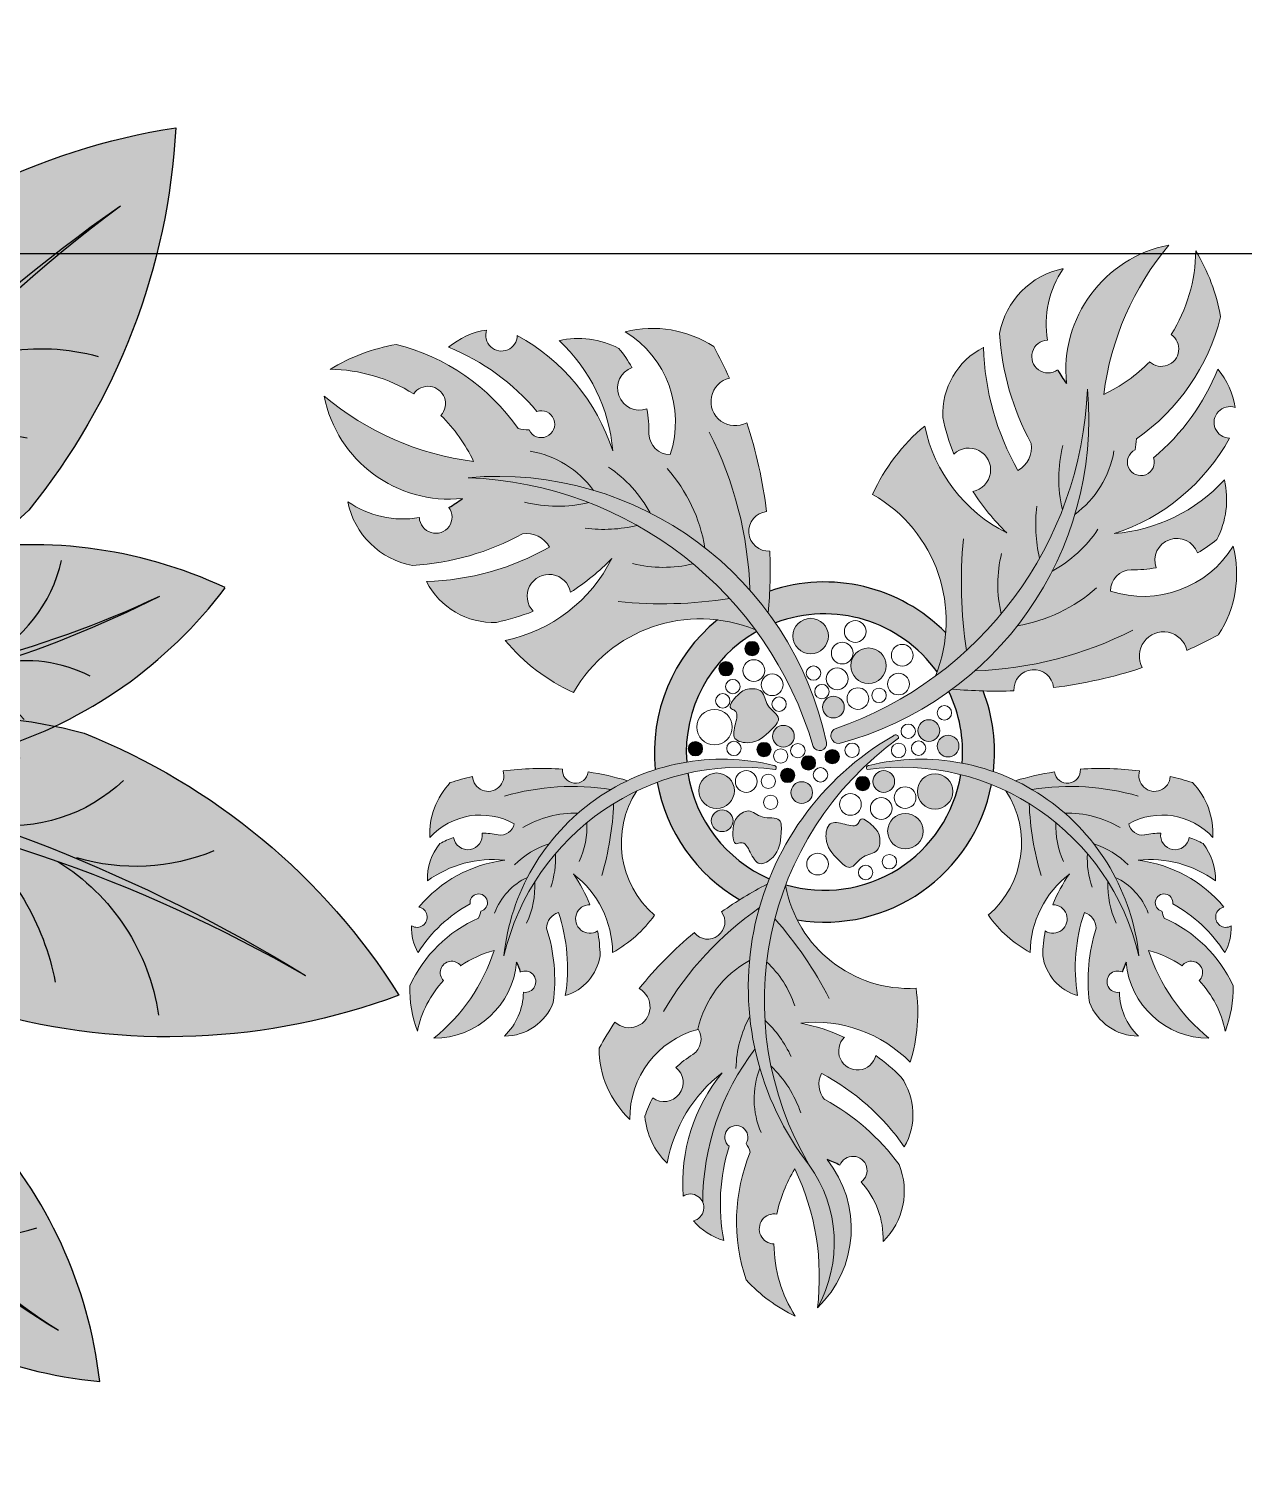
# Model space of a CAD drawing. Header units: inches. Extents: x 9636 to 21597, y -10243 to 557.
# Drawn here: x 12903.47 to 12926.71, y -8538.76 to -8511.04 of the extents above; entities that cross this region are included whole.
import ezdxf

# ---------------------------------------------------------------- set-up
doc = ezdxf.new("R2010")
doc.units = ezdxf.units.IN
doc.header["$MEASUREMENT"] = 0
doc.layers.add('estofado', color=7, linetype='Continuous', lineweight=25)
doc.layers.add('MESA', color=7, linetype='Continuous')

# ---------------------------------------------------------------- blocks, each defined once
blk = doc.blocks.new('folha Ant')
at = {"layer": 'MESA', "ltscale": 0.8}
h = blk.add_hatch(color=85, dxfattribs=at)
h.dxf.hatch_style = 1
h.set_gradient(color1=(103, 159, 96), color2=(179, 207, 175), one_color=1, tint=0.75, name='INVCURVED')
h.paths.add_polyline_path([(0.22656, 0.06755, 0.199512), (0.09893, 0.00673, 0.09675), (0.35333, 0.00749, -0.086654), (0.10231, -0.00529, 0.192489), (0.22656, -0.06245, 0.158608), (0.39528, 0.00255, 0.158608)])
h = blk.add_hatch(color=85, dxfattribs=at)
h.dxf.hatch_style = 1
h.set_gradient(color1=(103, 159, 96), color2=(52, 80, 48), one_color=1, tint=0.25)
h.paths.add_polyline_path([(0.35333, 0.00749, -0.09675), (0.09893, 0.00673, 0.007527), (0.09528, 0.00255, 0.014292), (0.10231, -0.00529, 0.086654)])
h = blk.add_hatch(color=35, dxfattribs=at)
h.dxf.hatch_style = 1
h.set_gradient(color1=(179, 116, 77), color2=(114, 74, 49), one_color=1, tint=0.32, name='CURVED')
h.paths.add_polyline_path([(0.05, -0.00033), (0.04851, 0.0057, 0.033108), (0, 0, 0.809082), (0.00198, -0.00601, -0.032777)])
h.paths.add_polyline_path([(0.09734, 0.00494, 0.033108), (0.04851, 0.0057), (0.05, -0.00033, -0.032777), (0.09835, -0.00098), (0.09528, 0.00255)])
blk.add_lwpolyline([(0.09835, -0.00098), (0.09528, 0.00255), (0.09734, 0.00494, 0.066288), (0, 0, 0.809082), (0.00198, -0.00601, -0.065625)], format="xyb", close=True, dxfattribs=at)
for centre, radius, start, end in [((0.23592, -0.11643), 0.18422, 92.91214, 139.76953), ((0.21104, -0.22419), 0.29216, 50.90546, 86.95539), ((0.15148, 0.10133), 0.1129, 290.56342, 330.45391), ((0.21225, 0.08794), 0.09551, 283.00127, 333.19107), ((0.11435, 0.11916), 0.11872, 277.64114, 318.48201), ((0.22418, 0.65835), 0.66355, 259.11898, 281.22354), ((0.19122, 0.71988), 0.7306, 263.00966, 282.81986), ((0.23592, 0.12153), 0.18422, 220.23047, 267.08786), ((0.21104, 0.2293), 0.29216, 273.04461, 309.09454), ((0.11266, -0.12395), 0.12142, 41.75279, 70.10606), ((0.18533, -0.08212), 0.07272, 27.73756, 79.23475), ((0.23809, -0.09953), 0.0902, 48.80268, 88.01103)]:
    blk.add_arc(centre, radius, start, end, dxfattribs=at)
blk = doc.blocks.new('Anturio Completa')
at = {"layer": 'MESA', "xscale": -1}
for p, rotation in [((0.03816, -0.39344), 275.9103487005754), ((0.00469, -0.3743), 209.3422747969654)]:
    blk.add_blockref('folha Ant', p, dxfattribs=dict(at, rotation=rotation))
at = {"layer": 'MESA'}
for p, xscale, yscale, zscale, rotation in [((0.03957, -0.36039), 0.6875195991112988, 0.6875195991112988, 0.6875195991112988, 62.02852832027476), ((0.11781, -0.41444), 0.6875195991112374, 0.6875195991112374, 0.6875195991112374, 3.732606609119444)]:
    blk.add_blockref('folha Ant', p, dxfattribs=dict(at, xscale=xscale, yscale=yscale, zscale=zscale, rotation=rotation))
blk = doc.blocks.new('Novo Cashepo')
at = {"layer": 'estofado', "ltscale": 0.1}
h = blk.add_hatch(color=75, dxfattribs=at)
h.set_gradient(color1=(108, 164, 86), color2=(79, 120, 63), one_color=1, tint=0.36, name='CYLINDER')
h.paths.add_polyline_path([(0.2827, 0.4266, -0.314907), (0.2643, 0.3891, -0.122145), (0.2167, 0.5593, 0.291545), (0.1604, 0.4626, 0.043027), (0.1756, 0.4118, -1.339402), (0.202, 0.3602, 0.060072), (0.2488, 0.3031, -0.231117), (0.1355, 0.4506, 0.11449), (0.0635, 0.3561, -0.376746), (0.1502, 0.1049, 0.228124), (0.3602, 0.5016, -0.2613), (0.1736, 0.0872, 0.033062), (0.2588, 0.0848, -0.981895), (0.3134, 0.0893, 0.048855), (0.4361, 0.1168, -1.138233), (0.4978, 0.1407, 0.018864), (0.5414, 0.1623, 0.208979), (0.5618, 0.2847, -0.346636), (0.3922, 0.2224, -0.42625), (0.4225, 0.2519, 0.04537), (0.4552, 0.2547, -0.994855), (0.5125, 0.2753, 0.044381), (0.539, 0.2936, 0.18118), (0.5496, 0.3761, -0.18833), (0.3972, 0.3019, 0.191426), (0.5567, 0.4338, -1.174476), (0.5643, 0.4761, 0.140528), (0.5404, 0.529, -0.125367), (0.4517, 0.4068, -2.245001), (0.4262, 0.4175, -0.031976), (0.4282, 0.4328, 0.181425), (0.5443, 0.6013, 0.094503), (0.51, 0.6925, -0.138196), (0.476, 0.5769, -1.074478), (0.4463, 0.5393, -0.088291), (0.3828, 0.4942, -0.144087), (0.473, 0.7006, 0.388768), (0.3315, 0.5094, -0.041945), (0.3192, 0.5282, -1.340573), (0.3051, 0.5692, -0.196063), (0.327, 0.668, 0.307628), (0.2389, 0.5784, 0.111291)])
h = blk.add_hatch(color=75, dxfattribs=at)
h.set_gradient(color1=(108, 164, 86), color2=(102, 154, 81), one_color=1, tint=0.46, name='CYLINDER')
h.paths.add_polyline_path([(-0.0809, 0.1926, 0.033062), (-0.0785, 0.2778, -0.981895), (-0.0829, 0.3324, 0.048855), (-0.1105, 0.4551, -1.138233), (-0.1344, 0.5168, 0.018864), (-0.1559, 0.5604, 0.208979), (-0.2783, 0.5808, -0.346636), (-0.2161, 0.4112, -0.42625), (-0.2455, 0.4415, 0.04537), (-0.2484, 0.4742, -0.994855), (-0.269, 0.5315, 0.044381), (-0.2872, 0.5579, 0.18118), (-0.3697, 0.5686, -0.18833), (-0.2956, 0.4161, 0.191426), (-0.4275, 0.5757, -1.174476), (-0.4698, 0.5832, 0.140528), (-0.5227, 0.5593, -0.125367), (-0.4005, 0.4706, -2.245001), (-0.4112, 0.4452, -0.031976), (-0.4264, 0.4471, 0.181425), (-0.595, 0.5633, 0.094503), (-0.6862, 0.529, -0.138196), (-0.5706, 0.495, -1.074478), (-0.5329, 0.4652, -0.088291), (-0.4878, 0.4018, -0.144087), (-0.6943, 0.4919, 0.388768), (-0.503, 0.3504, -0.041945), (-0.5218, 0.3381, -1.340573), (-0.5628, 0.324, -0.196063), (-0.6617, 0.346, 0.307628), (-0.5721, 0.2579, 0.111291), (-0.4203, 0.3017, -0.314907), (-0.3828, 0.2833, -0.122145), (-0.553, 0.2356, 0.291545), (-0.4562, 0.1793, 0.043027), (-0.4055, 0.1946, -1.339402), (-0.3539, 0.2209, 0.060072), (-0.2968, 0.2677, -0.231117), (-0.4442, 0.1544, 0.11449), (-0.3498, 0.0824, -0.376746), (-0.0985, 0.1691, 0.228124), (-0.4952, 0.3792, -0.2613)])
h = blk.add_hatch(color=35, dxfattribs=at)
h.set_gradient(color1=(166, 115, 84), color2=(109, 75, 55), one_color=1, tint=0.32, name='INVCYLINDER')
h.paths.add_polyline_path([(0.3602, 0.5016, -0.309503), (0.0116, 0.0322, 0.812635), (0.0173, 0.012, 0.364481)])
h = blk.add_hatch(color=35, dxfattribs=at)
h.set_gradient(color1=(166, 115, 84), color2=(109, 75, 55), one_color=1, tint=0.32, name='INVCYLINDER')
h.paths.add_polyline_path([(-0.0186, 0.0079, 0.872708), (-0.0001, 0.0132, 0.378997), (-0.4952, 0.3792, -0.322151)])
h = blk.add_hatch(color=9, dxfattribs=at)
h.set_gradient(color1=(185, 193, 193), color2=(81, 92, 92), one_color=1, tint=0.34, name='CURVED')
h.paths.add_polyline_path([(0.1525, 0.1108, 0.06904), (0.1645, 0.1649, 0.288006), (-0.0787, 0.2226, -0.011646), (-0.0809, 0.1926, -0.009266), (-0.0709, 0.1786, -0.341204)])
h = blk.add_hatch(color=9, dxfattribs=at)
h.set_gradient(color1=(185, 193, 193), color2=(81, 92, 92), one_color=1, tint=0.34, name='CURVED')
h.paths.add_polyline_path([(-0.0966, 0.1665, 0.00155), (-0.0985, 0.1691, 0.067559), (-0.151, 0.1827, 0.253608), (-0.2368, -0.0242, -0.036817), (-0.1935, -0.0138, -0.290631)])
h = blk.add_hatch(color=33, dxfattribs=at)
h.set_gradient(color1=(179, 165, 128), color2=(150, 134, 90), one_color=1, tint=0.47)
h.paths.add_polyline_path([(-0.0466, 0.1604, -1), (0.0024, 0.1604, -1)])
h = blk.add_hatch(color=33, dxfattribs=at)
h.set_gradient(color1=(179, 165, 128), color2=(150, 134, 90), one_color=1, tint=0.47)
h.paths.add_polyline_path([(-0.113, 0.1431, 1), (-0.0932, 0.1431, 1)])
h = blk.add_hatch(color=33, dxfattribs=at)
h.set_gradient(color1=(179, 165, 128), color2=(150, 134, 90), one_color=1, tint=0.47)
h.paths.add_polyline_path([(0.0333, 0.1194, 1), (0.0824, 0.1194, 1)])
h = blk.add_hatch(color=33, dxfattribs=at)
h.set_gradient(color1=(179, 165, 128), color2=(150, 134, 90), one_color=1, tint=0.47)
h.paths.add_polyline_path([(-0.149, 0.1152, 1), (-0.1291, 0.1152, 1)])
h = blk.add_hatch(color=33, dxfattribs=at)
h.set_gradient(color1=(179, 165, 128), color2=(150, 134, 90), one_color=1, tint=0.47)
edge = h.paths.add_edge_path()
edge.add_spline(control_points=[(-0.126, 0.0391), (-0.128, 0.0314), (-0.132, 0.0156), (-0.099, 0.0101), (-0.0817, 0.025), (-0.0594, 0.0483), (-0.0851, 0.062), (-0.0856, 0.0869), (-0.1113, 0.0892), (-0.1235, 0.079), (-0.1379, 0.0613), (-0.1214, 0.0568), (-0.124, 0.0467), (-0.126, 0.0391)], knot_values=[0, 0, 0, 0, 0.020201, 0.040881, 0.075874, 0.093984, 0.117931, 0.138882, 0.158108, 0.177537, 0.194687, 0.200618, 0.219249, 0.219249, 0.219249, 0.219249], degree=3, periodic=0)
h = blk.add_hatch(color=9, dxfattribs=at)
h.set_gradient(color1=(185, 193, 193), color2=(81, 92, 92), one_color=1, tint=0.34, name='CURVED')
h.paths.add_polyline_path([(0.1736, 0.0872, -0.003321), (0.1687, 0.0836, -0.134103), (0.1873, -0.0153, -0.036923), (0.2304, -0.0269, 0.121396), (0.2162, 0.0846, -0.016535)])
h = blk.add_hatch(color=33, dxfattribs=at)
h.set_gradient(color1=(179, 165, 128), color2=(150, 134, 90), one_color=1, tint=0.47)
h.paths.add_polyline_path([(0.0244, 0.0622, 1), (-0.0057, 0.0622, 1)])
h = blk.add_hatch(color=33, dxfattribs=at)
h.set_gradient(color1=(179, 165, 128), color2=(150, 134, 90), one_color=1, tint=0.47)
h.paths.add_polyline_path([(0.1562, 0.0298, 1), (0.1262, 0.0298, 1)])
h = blk.add_hatch(color=35, dxfattribs=at)
h.set_gradient(color1=(166, 115, 84), color2=(109, 75, 55), one_color=1, tint=0.32, name='INVCYLINDER')
h.paths.add_polyline_path([(0.0994, 0.0192, 0.726279), (0.0923, 0.0227, 0.000011), (0.0923, 0.0227, 0.454782), (-0.024, -0.5707, -0.387777)])
h = blk.add_hatch(color=33, dxfattribs=at)
h.set_gradient(color1=(179, 165, 128), color2=(150, 134, 90), one_color=1, tint=0.47)
h.paths.add_polyline_path([(-0.0448, 0.022, 1), (-0.0748, 0.022, 1)])
h = blk.add_hatch(color=33, dxfattribs=at)
h.set_gradient(color1=(179, 165, 128), color2=(150, 134, 90), one_color=1, tint=0.47)
h.paths.add_polyline_path([(0.1828, 0.0084, 1), (0.1527, 0.0084, 1)])
h = blk.add_hatch(color=33, dxfattribs=at)
h.set_gradient(color1=(179, 165, 128), color2=(150, 134, 90), one_color=1, tint=0.47)
h.paths.add_polyline_path([(-0.1713, 0.0047, 1), (-0.1912, 0.0047, 1)])
h = blk.add_hatch(color=33, dxfattribs=at)
h.set_gradient(color1=(179, 165, 128), color2=(150, 134, 90), one_color=1, tint=0.47)
h.paths.add_polyline_path([(-0.0766, 0.0036, 1), (-0.0965, 0.0036, 1)])
h = blk.add_hatch(color=33, dxfattribs=at)
h.set_gradient(color1=(179, 165, 128), color2=(150, 134, 90), one_color=1, tint=0.47)
h.paths.add_polyline_path([(0.0176, -0.0063, 1), (-0.0023, -0.0063, 1)])
h = blk.add_hatch(color=35, dxfattribs=at)
h.set_gradient(color1=(166, 115, 84), color2=(109, 75, 55), one_color=1, tint=0.32, name='INVCYLINDER')
h.paths.add_polyline_path([(-0.0708, -0.0241, 0.529291), (-0.0712, -0.0189, 0.456534), (-0.4459, -0.2817, -0.387777)])
h = blk.add_hatch(color=33, dxfattribs=at)
h.set_gradient(color1=(179, 165, 128), color2=(150, 134, 90), one_color=1, tint=0.47)
h.paths.add_polyline_path([(-0.0152, -0.0149, 1), (-0.0351, -0.0149, 1)])
h = blk.add_hatch(color=35, dxfattribs=at)
h.set_gradient(color1=(166, 115, 84), color2=(109, 75, 55), one_color=1, tint=0.32, name='INVCYLINDER')
h.paths.add_polyline_path([(0.4314, -0.2817, 0.456534), (0.0566, -0.0189, 0.529291), (0.0563, -0.0241, -0.387777)])
h = blk.add_hatch(color=75, dxfattribs=at)
h.set_gradient(color1=(108, 164, 86), color2=(62, 94, 49), one_color=1, tint=0.28, name='CURVED')
h.paths.add_polyline_path([(-0.5633, -0.214, -1.174476), (-0.5734, -0.2402, 0.140528), (-0.5646, -0.277, -0.125367), (-0.4927, -0.2097, -2.245001), (-0.4777, -0.2197, -0.031976), (-0.4809, -0.2292, 0.181425), (-0.5761, -0.3228, 0.094503), (-0.5654, -0.3855, -0.138196), (-0.5293, -0.3156, -1.074478), (-0.5056, -0.2952, -0.088291), (-0.4594, -0.2742, -0.144087), (-0.5427, -0.3952, 0.388768), (-0.4284, -0.2902, -0.041945), (-0.4229, -0.3038, -1.340573), (-0.4189, -0.3318, -0.196063), (-0.4452, -0.3924, 0.307628), (-0.3777, -0.3459, 0.111291), (-0.387, -0.2433, -0.314907), (-0.3706, -0.2216, -0.122145), (-0.3611, -0.3364, 0.291545), (-0.3131, -0.2814, 0.043027), (-0.3166, -0.247, -1.339402), (-0.3271, -0.2108, 0.060072), (-0.35, -0.1684, -0.231117), (-0.2957, -0.2768, 0.11449), (-0.2379, -0.2252, -0.376746), (-0.2623, -0.0537, 0.228124), (-0.4459, -0.2817, -0.2613), (-0.2752, -0.0394, 0.033062), (-0.3295, -0.0274, -0.981895), (-0.365, -0.0235, 0.048855), (-0.4469, -0.026, -1.138233), (-0.4894, -0.0336, 0.018864), (-0.52, -0.042, 0.208979), (-0.5481, -0.1179, -0.346636), (-0.4319, -0.099, -0.42625), (-0.4549, -0.1141, 0.04537), (-0.4762, -0.1119, -0.994855), (-0.5154, -0.118, 0.044381), (-0.5346, -0.1264, 0.18118), (-0.5516, -0.1779, -0.18833), (-0.4449, -0.1493, 0.191426)])
h = blk.add_hatch(color=9, dxfattribs=at)
h.set_gradient(color1=(185, 193, 193), color2=(81, 92, 92), one_color=1, tint=0.34, name='CURVED')
h.paths.add_polyline_path([(-0.1917, -0.0292, 0.03292), (-0.2343, -0.0418, 0.221446), (-0.1198, -0.2039, -0.019377), (-0.0822, -0.1825, -0.005069), (-0.0793, -0.175, -0.256969)])
h = blk.add_hatch(color=33, dxfattribs=at)
h.set_gradient(color1=(179, 165, 128), color2=(150, 134, 90), one_color=1, tint=0.47)
h.paths.add_polyline_path([(-0.1275, -0.0533, 1), (-0.1765, -0.0533, 1)])
h = blk.add_hatch(color=33, dxfattribs=at)
h.set_gradient(color1=(179, 165, 128), color2=(150, 134, 90), one_color=1, tint=0.47)
h.paths.add_polyline_path([(-0.0439, -0.0322, 1), (-0.0638, -0.0322, 1)])
h = blk.add_hatch(color=9, dxfattribs=at)
h.set_gradient(color1=(185, 193, 193), color2=(81, 92, 92), one_color=1, tint=0.34, name='CURVED')
h.paths.add_polyline_path([(0.1853, -0.0311, -0.449638), (-0.0565, -0.1832, 0.000699), (-0.0569, -0.1844, 0.072477), (-0.0408, -0.2319, 0.40511), (0.2276, -0.0448, 0.032975)])
h = blk.add_hatch(color=33, dxfattribs=at)
h.set_gradient(color1=(179, 165, 128), color2=(150, 134, 90), one_color=1, tint=0.47)
h.paths.add_polyline_path([(0.0597, -0.0435, 1), (0.0398, -0.0435, 1)])
h = blk.add_hatch(color=33, dxfattribs=at)
h.set_gradient(color1=(179, 165, 128), color2=(150, 134, 90), one_color=1, tint=0.47)
h.paths.add_polyline_path([(0.0939, -0.0406, 1), (0.0639, -0.0406, 1)])
h = blk.add_hatch(color=33, dxfattribs=at)
h.set_gradient(color1=(179, 165, 128), color2=(150, 134, 90), one_color=1, tint=0.47)
h.paths.add_polyline_path([(0.1743, -0.0543, 1), (0.1253, -0.0543, 1)])
h = blk.add_hatch(color=75, dxfattribs=at)
h.set_gradient(color1=(108, 164, 86), color2=(154, 193, 138), one_color=1, tint=0.65, name='HEMISPHERICAL')
h.paths.add_polyline_path([(0.4174, -0.099, -0.346636), (0.5336, -0.1179, 0.208979), (0.5055, -0.042, 0.018864), (0.4749, -0.0336, -1.138233), (0.4324, -0.026, 0.048855), (0.3504, -0.0235, -0.981895), (0.3149, -0.0274, 0.033062), (0.2607, -0.0394, -0.2613), (0.4314, -0.2817, 0.228124), (0.2478, -0.0537, -0.376746), (0.2234, -0.2252, 0.11449), (0.2812, -0.2768, -0.231117), (0.3355, -0.1684, 0.060072), (0.3126, -0.2108, -1.339402), (0.3021, -0.247, 0.043027), (0.2986, -0.2814, 0.291545), (0.3466, -0.3364, -0.122145), (0.3561, -0.2216, -0.314907), (0.3725, -0.2433, 0.111291), (0.3632, -0.3459, 0.307628), (0.4307, -0.3924, -0.196063), (0.4044, -0.3318, -1.340573), (0.4084, -0.3038, -0.041945), (0.4139, -0.2902, 0.388768), (0.5282, -0.3952, -0.144087), (0.4449, -0.2742, -0.088291), (0.4911, -0.2952, -1.074478), (0.5148, -0.3156, -0.138196), (0.5509, -0.3855, 0.094503), (0.5616, -0.3228, 0.181425), (0.4664, -0.2292, -0.031976), (0.4632, -0.2197, -2.245001), (0.4782, -0.2097, -0.125367), (0.5501, -0.277, 0.140528), (0.5589, -0.2402, -1.174476), (0.5488, -0.214, 0.191426), (0.4304, -0.1493, -0.18833), (0.5371, -0.1779, 0.18118), (0.5201, -0.1264, 0.044381), (0.5009, -0.118, -0.994855), (0.4617, -0.1119, 0.04537), (0.4404, -0.1141, -0.42625)])
h = blk.add_hatch(color=33, dxfattribs=at)
h.set_gradient(color1=(179, 165, 128), color2=(150, 134, 90), one_color=1, tint=0.47)
h.paths.add_polyline_path([(-0.0194, -0.0559, 1), (-0.0495, -0.0559, 1)])
h = blk.add_hatch(color=33, dxfattribs=at)
h.set_gradient(color1=(179, 165, 128), color2=(150, 134, 90), one_color=1, tint=0.47)
h.paths.add_polyline_path([(-0.1294, -0.0948, 1), (-0.1594, -0.0948, 1)])
h = blk.add_hatch(color=33, dxfattribs=at)
h.set_gradient(color1=(179, 165, 128), color2=(150, 134, 90), one_color=1, tint=0.47)
edge = h.paths.add_edge_path()
edge.add_spline(control_points=[(-0.1055, -0.1384), (-0.1019, -0.1456), (-0.0945, -0.16), (-0.0661, -0.1423), (-0.063, -0.1197), (-0.0617, -0.0875), (-0.09, -0.0942), (-0.1068, -0.0758), (-0.1276, -0.0911), (-0.13, -0.1069), (-0.1291, -0.1297), (-0.1137, -0.1221), (-0.1091, -0.1314), (-0.1055, -0.1384)], knot_values=[0, 0, 0, 0, 0.020201, 0.040881, 0.075874, 0.093984, 0.117931, 0.138882, 0.158108, 0.177537, 0.194687, 0.200618, 0.219249, 0.219249, 0.219249, 0.219249], degree=3, periodic=0)
h = blk.add_hatch(color=33, dxfattribs=at)
h.set_gradient(color1=(179, 165, 128), color2=(150, 134, 90), one_color=1, tint=0.47)
edge = h.paths.add_edge_path()
edge.add_spline(control_points=[(0.0251, -0.0997), (0.0173, -0.0977), (0.0016, -0.0937), (-0.004, -0.1268), (0.011, -0.1441), (0.0343, -0.1664), (0.0479, -0.1407), (0.0728, -0.1402), (0.0751, -0.1145), (0.0649, -0.1023), (0.0473, -0.0879), (0.0427, -0.1044), (0.0327, -0.1017), (0.0251, -0.0997)], knot_values=[0, 0, 0, 0, 0.020201, 0.040881, 0.075874, 0.093984, 0.117931, 0.138882, 0.158108, 0.177537, 0.194687, 0.200618, 0.219249, 0.219249, 0.219249, 0.219249], degree=3, periodic=0)
h = blk.add_hatch(color=33, dxfattribs=at)
h.set_gradient(color1=(179, 165, 128), color2=(150, 134, 90), one_color=1, tint=0.47)
h.paths.add_polyline_path([(0.1333, -0.1092, 1), (0.0843, -0.1092, 1)])
h = blk.add_hatch(color=75, dxfattribs=at)
h.set_gradient(color1=(108, 164, 86), color2=(128, 178, 108), one_color=1, tint=0.56, name='CYLINDER')
h.paths.add_polyline_path([(-0.0931, -0.2153, -0.021499), (-0.0822, -0.1825, 0.033062), (-0.1452, -0.2207, -0.981895), (-0.1828, -0.2494, 0.048855), (-0.259, -0.3268, -1.138233), (-0.2927, -0.373, 0.018864), (-0.3143, -0.409, 0.208979), (-0.2718, -0.5074, -0.346636), (-0.1778, -0.383, -0.218356), (-0.1066, -0.288, -0.045186), (-0.0935, -0.2168, -0.00127), (-0.0946, -0.2163, -0.001036)])
h = blk.add_hatch(color=75, dxfattribs=at)
h.set_gradient(color1=(108, 164, 86), color2=(128, 178, 108), one_color=1, tint=0.56, name='CYLINDER')
h.paths.add_polyline_path([(0.1153, -0.4286, 0.11449), (0.1235, -0.3263, -0.376746), (-0.0569, -0.1844, 0.228124), (-0.024, -0.5707, -0.289779), (-0.0128, -0.768, 0.388768), (0.0005, -0.5629, -0.041945), (0.0182, -0.5708, -1.340573), (0.0477, -0.594, -0.196063), (0.0779, -0.676, 0.307628), (0.1, -0.5698, 0.111291), (-0.0028, -0.48, -0.314907), (-0.0069, -0.4442, -0.122145), (0.1072, -0.5455, 0.291545), (0.1029, -0.4489, 0.043027), (0.0681, -0.4192, -1.339402), (0.0248, -0.3941, 0.060072), (-0.0358, -0.3745, -0.231117)])
h = blk.add_hatch(color=75, dxfattribs=at)
h.set_gradient(color1=(108, 164, 86), color2=(128, 178, 108), one_color=1, tint=0.56, name='CYLINDER')
h.paths.add_polyline_path([(-0.186, -0.4185, 0.04537), (-0.2084, -0.4358, -0.994855), (-0.2404, -0.4776, 0.044381), (-0.2511, -0.5032, 0.18118), (-0.2202, -0.5681, -0.18833), (-0.1442, -0.443, 0.191426), (-0.1984, -0.6134, -0.461932), (-0.1711, -0.6221, -0.164855), (-0.099, -0.4106, -0.076989), (-0.1066, -0.288, 0.218356), (-0.1778, -0.383, -0.42625)])
h = blk.add_hatch(color=75, dxfattribs=at)
h.set_gradient(color1=(108, 164, 86), color2=(128, 178, 108), one_color=1, tint=0.56, name='CYLINDER')
h.paths.add_polyline_path([(-0.1111, -0.7292, 0.094503), (-0.0435, -0.7794, -0.138196), (-0.0729, -0.6796, -1.074478), (-0.0689, -0.6383, -0.088291), (-0.0439, -0.5759, -0.144087), (-0.0128, -0.768, 0.289779), (-0.024, -0.5707, -0.111568), (-0.099, -0.4106, 0.164855), (-0.1711, -0.6221, -0.461932), (-0.1841, -0.6476, 0.140528), (-0.142, -0.6749, -0.125367), (-0.1347, -0.5446, -2.245001), (-0.1112, -0.5405, -0.031976), (-0.1055, -0.5525, 0.181425)])
at = {"layer": 'estofado', "lineweight": 5, "ltscale": 0.1}
for centre, radius in [((-0.0221, 0.1604), 0.0245), ((0.0395, 0.1667), 0.015), ((-0.1031, 0.1431), 0.00994), ((0.0215, 0.1368), 0.015), ((0.0578, 0.1194), 0.0245), ((0.1044, 0.1338), 0.015), ((-0.1391, 0.1152), 0.00994), ((-0.1006, 0.1127), 0.015), ((-0.1296, 0.0906), 0.00994), ((-0.0753, 0.0931), 0.015), ((-0.0182, 0.1092), 0.00994), ((0.0145, 0.1013), 0.015), ((0.0993, 0.0941), 0.015), ((-0.1435, 0.0709), 0.00994), ((-0.0066, 0.0836), 0.00994), ((0.0432, 0.0739), 0.015), ((0.0724, 0.0784), 0.00994), ((-0.0657, 0.0663), 0.00994), ((0.0093, 0.0622), 0.015), ((0.1627, 0.0543), 0.00994), ((-0.155, 0.0346), 0.0245), ((0.1412, 0.0298), 0.015), ((-0.0598, 0.022), 0.015), ((0.1127, 0.0289), 0.00994), ((0.1678, 0.0084), 0.015), ((-0.1813, 0.0047), 0.00994), ((-0.1282, 0.0051), 0.00994), ((-0.0866, 0.0036), 0.00994), ((-0.0635, -0.0053), 0.00994), ((-0.0398, 0.002), 0.00994), ((0.0077, -0.0063), 0.00994), ((0.0352, 0.0026), 0.00994), ((0.0994, 0.0024), 0.00994), ((0.127, 0.0055), 0.00994), ((-0.0252, -0.0149), 0.00994), ((-0.152, -0.0533), 0.0245), ((-0.1111, -0.0406), 0.015), ((-0.0806, -0.0403), 0.00994), ((-0.0539, -0.0322), 0.00994), ((-0.0085, -0.0314), 0.00994), ((0.0498, -0.0435), 0.00994), ((0.0789, -0.0406), 0.015), ((0.1498, -0.0543), 0.0245), ((-0.0774, -0.0694), 0.00994), ((-0.0345, -0.0559), 0.015), ((0.0329, -0.0722), 0.015), ((0.1084, -0.0629), 0.015), ((-0.1444, -0.0948), 0.015), ((0.0754, -0.0779), 0.015), ((0.1088, -0.1092), 0.0245), ((-0.0125, -0.1547), 0.015), ((0.0538, -0.1663), 0.00994), ((0.0867, -0.1514), 0.00994)]:
    blk.add_circle(centre, radius, dxfattribs=at)
for centre, radius, start, end in [((0.5066, 0.5278), 0.1761, 101.0186, 185.9966), ((0.7787, 0.4442), 0.399, 140.0122, 172.8088), ((0.2879, 0.6951), 0.2222, 327.8752, 359.3481), ((0.2881, 0.557), 0.26, 9.8207, 31.4151), ((0.3489, 0.5584), 0.1118, 101.2825, 169.6799), ((0.4372, 0.5917), 0.134, 145.305, 189.6765), ((0.2616, 0.6719), 0.2914, 304.8613, 345.9935), ((-0.4545, 0.479), 0.1053, 98.3059, 130.3029), ((-0.4492, 0.576), 0.0218, 160.6631, 359.0131), ((-0.2404, 0.4305), 0.1549, 56.9429, 104.1578), ((-0.3548, 0.4565), 0.1459, 341.9118, 58.3844), ((-0.5506, 0.307), 0.26, 99.8207, 121.4151), ((-0.6655, 0.2806), 0.2914, 34.8613, 75.9935), ((-0.5622, 0.33), 0.2802, 17.9062, 61.2534), ((-0.3427, 0.4531), 0.1185, 62.1153, 103.1932), ((-0.5278, 0.3974), 0.233, 4.6076, 47.2701), ((-0.7231, 0.2531), 0.6451, 24.1234, 28.4463), ((0.5976, 0.5997), 0.3593, 183.393, 208.7944), ((0.306, 0.5466), 0.0226, 92.4292, 305.5449), ((0.4625, 0.557), 0.024, 227.5673, 55.7919), ((-0.6357, 0.2751), 0.3059, 39.7257, 68.3087), ((-0.4269, 0.4422), 0.1813, 29.481, 39.6456), ((0.2645, 0.4667), 0.1042, 117.2921, 182.3073), ((0.5836, 0.5703), 0.3671, 181.7055, 209.5612), ((-0.6887, 0.3068), 0.2222, 57.8752, 89.3481), ((-0.2585, 0.5029), 0.0304, 110.1108, 289.5198), ((0.2879, 0.6951), 0.2222, 295.3016, 315.484), ((0.2562, 0.6421), 0.3059, 309.7257, 338.3087), ((0.4601, 0.4609), 0.1053, 8.3059, 40.3029), ((-0.5507, 0.4815), 0.024, 317.5673, 145.7919), ((-0.1264, 0.4844), 0.0334, 103.7865, 298.5822), ((-0.4379, 0.7976), 0.399, 230.0122, 262.8088), ((-0.5214, 0.5256), 0.1761, 191.0186, 275.9966), ((-0.6887, 0.3068), 0.2222, 25.3016, 45.484), ((-0.3944, 0.4531), 0.0186, 205.201, 109.1617), ((-0.4269, 0.4422), 0.1813, 359.2754, 10.1496), ((0.4622, 0.5257), 0.3083, 191.8137, 201.6687), ((0.5571, 0.4556), 0.0218, 70.6631, 269.0131), ((-0.4035, 0.5652), 0.1203, 259.0186, 266.3445), ((-0.6263, 0.2061), 0.5206, 1.9256, 26.9542), ((-0.7231, 0.2531), 0.6451, 7.0576, 18.2453), ((0.303, 0.2481), 0.2627, 129.608, 155.7334), ((0.3431, 0.4928), 0.2118, 191.5061, 243.5602), ((-0.2163, 0.4404), 0.0293, 181.0153, 270.3634), ((0.2467, 0.421), 0.0364, 298.8789, 8.7972), ((0.5076, 0.3784), 0.1869, 165.9423, 193.4167), ((0.311, 0.5686), 0.2802, 287.9062, 331.2534), ((0.5463, 0.4099), 0.1203, 169.0186, 176.3445), ((-0.4326, 0.2811), 0.1367, 36.1411, 80.3873), ((0.1964, 0.3899), 0.0302, 280.5489, 133.5686), ((0.2622, 0.4389), 0.1367, 306.1411, 350.3873), ((0.4341, 0.4007), 0.0186, 115.201, 19.1617), ((-0.4031, 0.2432), 0.1817, 28.6905, 56.0246), ((-0.3847, 0.2462), 0.2195, 9.4944, 41.5537), ((0.4622, 0.5257), 0.3083, 212.4488, 226.1997), ((0.3785, 0.5342), 0.233, 274.6076, 317.2701), ((0.4342, 0.349), 0.1185, 332.1153, 13.1932), ((-0.5854, 0.4562), 0.134, 235.305, 279.6765), ((-0.5521, 0.3678), 0.1118, 191.2825, 259.6799), ((-0.372, 0.5266), 0.1869, 255.9423, 283.4167), ((-0.0362, 0.1811), 0.2014, 337.7465, 60.3213), ((-0.5402, 0.325), 0.0226, 182.4292, 35.5449), ((-0.0802, 0.3051), 0.0274, 95.6708, 273.5772), ((0.4824, 0.3139), 0.1936, 172.3137, 193.7119), ((-0.5933, 0.6166), 0.3593, 273.393, 298.7944), ((-0.4147, 0.2657), 0.0364, 28.8789, 98.7972), ((-0.3076, 0.5014), 0.1936, 262.3137, 283.7119), ((0.2242, 0.4094), 0.1817, 298.6905, 326.0246), ((-0.5639, 0.6026), 0.3671, 271.7055, 299.5612), ((0.8078, 0.234), 0.6217, 174.4084, 188.6615), ((0.4375, 0.3611), 0.1459, 251.9118, 328.3844), ((0.4839, 0.2649), 0.0304, 20.1108, 199.5198), ((0.4233, 0.4332), 0.1813, 299.481, 309.6456), ((0.4116, 0.2468), 0.1549, 326.9429, 14.1578), ((-0.4865, 0.362), 0.2118, 281.5061, 333.5602), ((-0.5193, 0.4811), 0.3083, 302.4488, 316.1997), ((-0.2254, 0.4264), 0.1711, 255.544, 283.8081), ((-0.7231, 0.2531), 0.6451, 354.6159, 2.1904), ((0.4075, 0.2318), 0.1711, 165.544, 193.8081), ((-0.3836, 0.2154), 0.0302, 10.5489, 223.5686), ((0.4215, 0.2226), 0.0293, 91.0153, 180.3634), ((0.4233, 0.4332), 0.1813, 269.2754, 280.1496), ((-0.4604, 0.2834), 0.1042, 207.2921, 272.3073), ((0.2272, 0.3911), 0.2195, 279.4944, 311.5537), ((-0.2276, 0.8267), 0.6217, 264.4084, 278.6615), ((-0.5193, 0.4811), 0.3083, 281.8137, 291.6687), ((-0.1748, -0.0173), 0.2014, 67.7465, 150.3213), ((0.1872, 0.6326), 0.5206, 271.9256, 296.9542), ((0.4654, 0.1328), 0.0334, 13.7865, 208.5822), ((0.2342, 0.7294), 0.6451, 294.1234, 298.4463), ((-0.2418, 0.3219), 0.2627, 219.608, 245.7334), ((0.2862, 0.0866), 0.0274, 5.6708, 183.5772), ((0.2342, 0.7294), 0.6451, 277.0576, 288.2453), ((0.2342, 0.7294), 0.6451, 264.6159, 272.1904), ((-0.3933, -0.4432), 0.4207, 103.1984, 107.5212), ((-0.4677, -0.0325), 0.0217, 182.8615, 17.6572), ((-0.3933, -0.4432), 0.4207, 86.1325, 97.3203), ((-0.3472, -0.0251), 0.0179, 174.7458, 352.6522), ((-0.3933, -0.4432), 0.4207, 73.6909, 81.2654), ((0.3788, -0.4432), 0.4207, 98.7346, 106.3091), ((0.3327, -0.0251), 0.0179, 187.3478, 5.2542), ((0.3788, -0.4432), 0.4207, 82.6797, 93.8675), ((0.4531, -0.0325), 0.0217, 162.3428, 357.1385), ((0.3788, -0.4432), 0.4207, 72.4788, 76.8016), ((-0.4473, -0.1122), 0.101, 136.0179, 183.2328), ((-0.3513, -0.387), 0.3395, 81.0006, 106.0292), ((-0.1524, -0.1255), 0.1313, 146.8215, 229.3963), ((0.1379, -0.1255), 0.1313, 310.6037, 33.1785), ((0.3368, -0.387), 0.3395, 73.9708, 98.9994), ((0.4328, -0.1122), 0.101, 356.7672, 43.9821), ((-0.6994, -0.055), 0.4054, 343.4834, 357.7365), ((0.6849, -0.055), 0.4054, 182.2635, 196.5166), ((-0.478, -0.1822), 0.0952, 60.9868, 137.4594), ((-0.4506, -0.0955), 0.0191, 260.0903, 349.4383), ((-0.3471, -0.2274), 0.1431, 88.5693, 120.6287), ((-0.4428, -0.1031), 0.1116, 334.6189, 2.8831), ((0.4283, -0.1031), 0.1116, 177.1169, 205.3811), ((0.3325, -0.2274), 0.1431, 59.3713, 91.4307), ((0.4635, -0.1822), 0.0952, 42.5406, 119.0132), ((0.4361, -0.0955), 0.0191, 190.5617, 279.9097), ((-0.4778, -0.2301), 0.1183, 108.5559, 118.7205), ((-0.4958, -0.1149), 0.0199, 189.1858, 8.5947), ((-0.4778, -0.2301), 0.1183, 78.3504, 89.2246), ((0.4633, -0.2301), 0.1183, 90.7754, 101.6496), ((0.4813, -0.1149), 0.0199, 171.4053, 350.8142), ((0.4633, -0.2301), 0.1183, 61.2795, 71.4441), ((-0.4744, -0.1749), 0.0773, 141.1903, 182.2681), ((-0.3474, -0.2395), 0.1185, 107.7654, 135.0996), ((0.3329, -0.2395), 0.1185, 44.9004, 72.2346), ((0.4599, -0.1749), 0.0773, 357.7319, 38.8097), ((-0.4227, -0.3307), 0.1827, 96.9812, 140.3284), ((-0.4616, -0.3003), 0.1519, 83.6826, 126.345), ((-0.5009, -0.1464), 0.1263, 341.3887, 2.7869), ((0.4864, -0.1464), 0.1263, 177.2131, 198.6113), ((0.4471, -0.3003), 0.1519, 53.655, 96.3174), ((0.4082, -0.3307), 0.1827, 39.6716, 83.0188), ((-0.3754, -0.2537), 0.0892, 115.216, 159.4623), ((-0.525, -0.1846), 0.1219, 335.0173, 2.4916), ((-0.5141, -0.2845), 0.2011, 21.5237, 35.2746), ((-0.4338, -0.2782), 0.1381, 0.581, 52.6352), ((0.4193, -0.2782), 0.1381, 127.3648, 179.419), ((0.4996, -0.2845), 0.2011, 144.7254, 158.4763), ((0.5105, -0.1846), 0.1219, 177.5084, 204.9827), ((0.3608, -0.2537), 0.0892, 20.5377, 64.784), ((-0.4807, -0.208), 0.0121, 284.2759, 188.2367), ((0.1741, -0.6772), 0.5572, 117.3918, 124.9664), ((0.1141, -0.1526), 0.1739, 190.5225, 273.0973), ((0.4662, -0.208), 0.0121, 351.7633, 255.7241), ((-0.5662, -0.2279), 0.0142, 239.7381, 78.088), ((-0.3966, -0.3845), 0.1995, 118.8007, 147.3836), ((-0.5537, -0.2), 0.0785, 338.0936, 345.4195), ((-0.3272, -0.2305), 0.0197, 89.6239, 302.6435), ((0.1629, -0.585), 0.4497, 124.7016, 149.7302), ((0.3127, -0.2305), 0.0197, 237.3565, 90.3761), ((0.5392, -0.2), 0.0785, 194.5805, 201.9064), ((0.3821, -0.3845), 0.1995, 32.6164, 61.1993), ((0.5517, -0.2279), 0.0142, 101.912, 300.2619), ((-0.4038, -0.4029), 0.19, 113.9363, 155.0685), ((-0.3633, -0.2442), 0.0238, 107.9539, 177.8722), ((-0.5974, -0.2981), 0.2394, 350.7805, 18.6362), ((-0.3779, -0.1265), 0.1713, 298.683, 324.8084), ((-0.1643, -0.2347), 0.0237, 218.4468, 36.3532), ((-0.4741, -0.5856), 0.5369, 27.1843, 41.4375), ((0.3634, -0.1265), 0.1713, 215.1916, 241.317), ((0.5829, -0.2981), 0.2394, 161.3638, 189.2195), ((0.3487, -0.2442), 0.0238, 2.1278, 72.0461), ((0.3893, -0.4029), 0.19, 24.9315, 66.0637), ((-0.5048, -0.2433), 0.0687, 177.3808, 209.3779), ((-0.61, -0.3152), 0.2343, 352.4679, 17.8694), ((-0.5141, -0.2845), 0.2011, 0.8887, 10.7437), ((0.1741, -0.6772), 0.5572, 129.8335, 141.0213), ((0.4996, -0.2845), 0.2011, 169.2563, 179.1113), ((0.5955, -0.3152), 0.2343, 162.1306, 187.5321), ((0.4903, -0.2433), 0.0687, 330.6221, 2.6192), ((-0.7067, -0.1933), 0.2602, 309.0872, 341.8838), ((-0.4235, -0.4145), 0.1449, 104.3766, 124.559), ((0.4089, -0.4145), 0.1449, 55.441, 75.6234), ((0.6922, -0.1933), 0.2602, 198.1162, 230.9128), ((-0.5429, -0.2804), 0.1149, 270.0936, 355.0715), ((-0.5182, -0.3046), 0.0157, 36.6423, 224.8669), ((-0.3803, -0.2712), 0.0679, 286.3671, 351.3823), ((-0.0386, -0.4131), 0.1424, 118.5185, 167.7887), ((-0.1845, -0.3969), 0.1478, 18.3199, 46.584), ((0.3657, -0.2712), 0.0679, 188.6177, 253.6329), ((0.5283, -0.2804), 0.1149, 184.9285, 269.9064), ((0.5037, -0.3046), 0.0157, 315.1331, 143.3577), ((-0.4235, -0.4145), 0.1449, 136.9502, 168.4231), ((-0.4167, -0.3172), 0.0148, 261.5041, 114.6198), ((0.4022, -0.3172), 0.0148, 65.3802, 278.4959), ((0.4089, -0.4145), 0.1449, 11.5769, 43.0498), ((-0.4065, -0.3261), 0.1696, 178.8957, 200.49), ((-0.5063, -0.3299), 0.0874, 314.38, 358.7514), ((-0.2728, -0.352), 0.0288, 226.5625, 61.3582), ((-0.1009, -0.3599), 0.2269, 342.384, 8.5094), ((0.4918, -0.3299), 0.0874, 181.2486, 225.62), ((0.392, -0.3261), 0.1696, 339.51, 1.1043), ((-0.4456, -0.3195), 0.0729, 270.3575, 338.7549), ((0.4311, -0.3195), 0.0729, 201.2451, 269.6425), ((0.1741, -0.6772), 0.5572, 146.8994, 151.2222), ((0.0317, -0.4402), 0.157, 151.4664, 178.8006), ((-0.2005, -0.4916), 0.1673, 25.0896, 46.4879), ((-0.0156, -0.5563), 0.183, 44.282, 96.3362), ((-0.0868, -0.6359), 0.2663, 65.2247, 78.9756), ((-0.1458, -0.5049), 0.126, 104.6878, 181.1604), ((-0.1989, -0.3968), 0.0253, 303.7913, 33.1393), ((0.0427, -0.413), 0.0261, 133.3249, 346.3445), ((-0.1805, -0.4097), 0.1338, 179.7189, 226.9338), ((-0.1018, -0.5505), 0.1566, 122.0514, 132.9256), ((0.177, -0.6228), 0.3482, 142.4479, 179.8931), ((-0.0868, -0.6359), 0.2663, 44.5897, 54.4447), ((-0.2245, -0.4566), 0.0263, 232.8868, 52.2957), ((0.0179, -0.4793), 0.1181, 158.917, 203.1632), ((-0.1886, -0.5502), 0.1614, 18.7183, 46.1926), ((-0.022, -0.6029), 0.2012, 127.3836, 170.046), ((0.043, -0.5963), 0.242, 140.6821, 184.0293), ((0.0208, -0.4591), 0.0315, 151.6549, 221.5732), ((-0.1541, -0.725), 0.3171, 34.4815, 62.3371), ((0.0293, -0.5006), 0.09, 330.0681, 35.0833), ((-0.1018, -0.5505), 0.1566, 152.2569, 162.4215), ((-0.1505, -0.753), 0.3104, 36.1689, 61.5704), ((-0.1491, -0.4945), 0.1024, 184.8913, 225.9691), ((-0.1248, -0.532), 0.016, 327.9769, 231.9376), ((0.1173, -0.6241), 0.2642, 162.5017, 191.0846), ((0.1272, -0.6483), 0.2517, 157.6373, 198.7695), ((-0.202, -0.5911), 0.1039, 21.7946, 29.1205), ((0.0364, -0.578), 0.0195, 305.2051, 158.3208), ((0.119, -0.6774), 0.1919, 148.0776, 168.26), ((-0.3547, -0.7247), 0.3446, 352.7882, 25.5848), ((-0.1743, -0.6782), 0.1848, 330.9322, 35.574), ((-0.1181, -0.6582), 0.1521, 313.7946, 38.7725), ((0.0108, -0.6067), 0.0965, 314.0585, 22.4559), ((-0.0378, -0.6722), 0.1158, 358.081, 42.4524), ((-0.1885, -0.6293), 0.0188, 283.4391, 121.789), ((-0.0723, -0.6588), 0.0208, 80.3433, 268.5678), ((-0.1155, -0.5878), 0.091, 221.0818, 253.0788), ((0.119, -0.6774), 0.1919, 180.6511, 212.1241), ((0.0543, -0.5772), 0.2246, 222.5967, 244.191)]:
    blk.add_arc(centre, radius, start, end, dxfattribs=at)
at = {"layer": 'estofado', "ltscale": 0.1}
for centre, radius, start, end in [((0.4372, 0.5917), 0.134, 208.2976, 217.9049), ((-0.5854, 0.4562), 0.134, 298.2976, 307.9049), ((-0.003, 0.0001), 0.235, 44.5248, 108.7916), ((-0.003, 0.0001), 0.235, 129.0122, 185.9347), ((-0.003, 0.0001), 0.1909, 35.4554, 110.8148), ((-0.003, 0.0001), 0.1909, 119.3518, 184.1737), ((-0.003, 0.0001), 0.1909, 355.3819, 25.9338), ((-0.003, 0.0001), 0.235, 353.3979, 21.0844), ((-0.003, 0.0001), 0.1909, 188.82, 246.4657), ((-0.003, 0.0001), 0.1909, 253.7485, 350.5904), ((-0.003, 0.0001), 0.235, 190.2712, 240.2168), ((-0.003, 0.0001), 0.235, 260.7676, 348.9809), ((-0.003, 0.0001), 0.235, 247.0716, 247.3627), ((-0.5063, -0.3299), 0.0874, 17.3725, 26.9799), ((0.4918, -0.3299), 0.0874, 153.0201, 162.6275), ((-0.0378, -0.6722), 0.1158, 61.0735, 70.6809)]:
    blk.add_arc(centre, radius, start, end, dxfattribs=at)
at = {"layer": 'estofado', "lineweight": 20, "ltscale": 0.1}
for centre, radius, start, end in [((-0.1569, 0.5215), 0.5175, 289.0066, 357.7964), ((-0.1024, 0.4607), 0.4645, 284.942, 5.0453), ((-0.4544, -0.0835), 0.4645, 12.0191, 95.0453), ((-0.5151, -0.138), 0.5175, 16.3708, 87.7964), ((0.2929, -0.3247), 0.4012, 120.0005, 217.8213), ((0.0166, 0.0227), 0.0107, 117.5535, 273.9476), ((0.0953, 0.0198), 0.00417, 352.069, 136.0321), ((0.3609, -0.3433), 0.447, 125.7916, 210.5723), ((-0.0097, 0.0118), 0.00971, 203.8853, 8.3312), ((-0.1446, -0.3127), 0.3029, 76.2995, 174.1203), ((-0.0727, -0.0216), 0.00315, 308.368, 92.3311), ((0.0582, -0.0216), 0.00315, 87.6689, 231.632), ((0.1301, -0.3127), 0.3029, 5.8797, 103.7005), ((-0.1172, -0.3583), 0.3375, 82.0906, 166.8713), ((0.1027, -0.3583), 0.3375, 13.1287, 97.9094)]:
    blk.add_arc(centre, radius, start, end, dxfattribs=at)
at = {"layer": 'estofado', "lineweight": 5, "ltscale": 0.1}
for points in [[(-0.126, 0.0391), (-0.1267, 0.0189), (-0.1068, 0.0132), (-0.0765, 0.0308), (-0.0665, 0.0459), (-0.0812, 0.0648), (-0.0902, 0.0837), (-0.1092, 0.087), (-0.1253, 0.0762), (-0.1324, 0.0606), (-0.1271, 0.0577), (-0.126, 0.0391)], [(-0.1055, -0.1384), (-0.0926, -0.154), (-0.074, -0.1451), (-0.0628, -0.1119), (-0.0654, -0.094), (-0.0889, -0.0895), (-0.1082, -0.0813), (-0.1246, -0.0913), (-0.1295, -0.1101), (-0.1244, -0.1265), (-0.1187, -0.1252), (-0.1055, -0.1384)], [(0.0251, -0.0997), (0.0049, -0.0991), (-0.0008, -0.119), (0.0167, -0.1493), (0.0318, -0.1592), (0.0508, -0.1446), (0.0697, -0.1356), (0.073, -0.1166), (0.0621, -0.1005), (0.0465, -0.0934), (0.0437, -0.0986), (0.0251, -0.0997)]]:
    blk.add_spline(points, degree=3, dxfattribs=at)

msp = doc.modelspace()

# ---------------------------------------------------------------- linework, layer by layer
msp.add_lwpolyline([(12814.52, -9505.345), (13471.52, -9505.345), (13471.52, -8515.345), (12814.52, -8515.345), (12814.52, -8979.345), (12814.52, -9332.345), (12814.52, -9505.345)])

# ---------------------------------------------------------------- block references
at = {"layer": 'estofado', "xscale": 13.85520852084264, "yscale": 13.85520852084264, "zscale": 13.85520852084264}
msp.add_blockref('Novo Cashepo', (12918.738, -8524.885), dxfattribs=at)
at = {"layer": 'MESA', "xscale": 43.37538540321671, "yscale": 43.37538540321671, "zscale": 43.37538540321671, "rotation": 311.9757783311912}
msp.add_blockref('Anturio Completa', (12906.278, -8512.932), dxfattribs=at)

doc.saveas('drawing.dxf')
